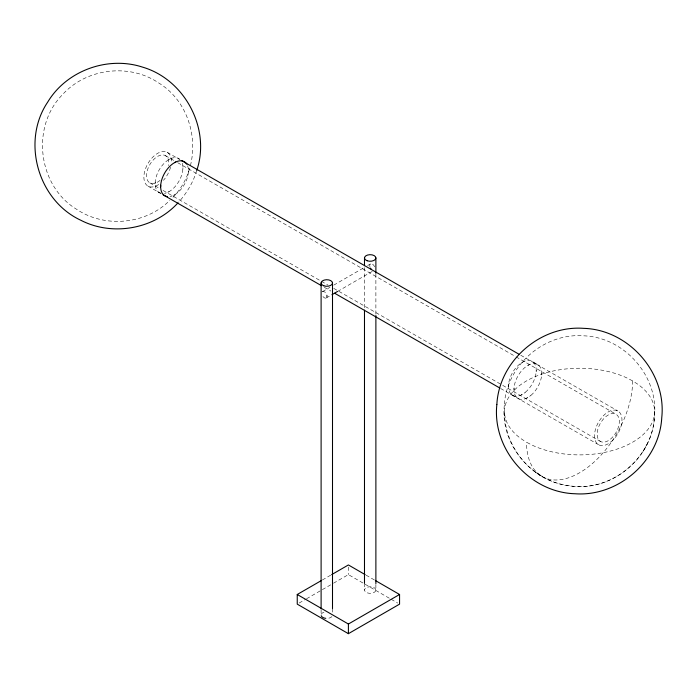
<?xml version="1.0" encoding="UTF-8"?>
<svg xmlns="http://www.w3.org/2000/svg" width="697" height="697" viewBox="0 0 697 697"><rect width="100%" height="100%" fill="white"/><g stroke="black" fill="none" stroke-linecap="round" stroke-linejoin="round"><path stroke-width="0.52" stroke-dasharray="3.48 2.61" d="M182.936 167.75L182.884 169.075M188.443 170.913L188.39 172.142M536.22 370.395L536.159 371.806M541.717 373.557L541.656 374.96M654.614 411.57C655.799 456.247 610.894 494.443 566.966 485.33C531.802 480.224 504.018 446.986 504.532 411.57M155.196 182.074L155.143 183.677M508.531 384.84L508.479 386.443M514.038 387.994L513.985 389.597M196.772 170.416C193.252 182.292 186.735 193.121 178.537 202.357M643.087 451.447L647.801 442.726M172.995 197.268C204.491 165.067 197.199 106.362 158.716 82.96C129.18 62.878 86.027 68.323 62.233 94.923C30.738 127.133 38.039 185.838 76.513 209.239C104.742 228.337 145.795 224.556 169.833 200.318M522.419 394.336L521.095 395.033M527.838 397.534L526.592 398.187M169.162 191.614L167.829 192.311M174.659 194.768L173.326 195.465M322.484 291.625L330.012 287.277M333.776 285.108L363.878 267.726M367.641 265.548L370.464 263.919M326.292 297.959L330.997 295.24M337.575 291.442L372.39 271.342M322.363 579.991L330.726 575.156M299.109 603.062L305.617 599.307M306.549 598.767L321.43 590.176M322.363 589.636L332.591 583.729M333.523 583.197L348.404 574.607L390.259 598.767M522.384 362.248L523.604 361.612M527.882 365.411L529.101 364.766M169.031 159.474L170.251 158.838M526.923 442.438L531.445 444.808A75.041 43.327 0 0 0 632.632 442.203A75.041 43.327 0 0 0 637.145 383.786L632.798 381.024M632.484 380.85L627.692 378.323A75.041 43.327 0 0 0 526.505 380.928A75.041 43.327 0 0 0 521.992 439.345L526.157 441.994M532.996 361.9L538.502 365.054M167.245 152.373L179.504 159.404M520.764 355.243L617.864 410.96M165.389 155.623L173.875 160.493M177.648 162.662L515.135 356.333M516.076 356.873L616.009 414.218M149.864 182.875L159.291 188.286M163.063 190.455L320.498 280.795M321.439 281.335L328.034 285.125M333.697 288.375L600.483 441.471M158.393 192.006L160.232 193.052M511.694 394.746L517.2 397.9M148.008 186.134L161.207 193.705M324.297 287.303L330.901 291.085M500.585 388.464L598.627 444.73M366.073 575.156L374.446 579.991M391.191 599.307L397.699 603.062M504.628 413.783L504.715 415.891M375.883 274.174L375.883 314.695M375.883 584.487L375.883 590.167A5.698 3.293 0 0 1 367.162 592.842A5.698 3.293 0 0 1 367.511 587.144A5.698 3.293 0 0 1 375.883 590.167M364.487 267.648L364.487 308.17M364.487 583.406L364.487 590.176M348.404 567.097L348.404 574.607M332.504 608.673L332.504 613.029M321.108 609.535L321.108 614.127M370.212 267.552A3.694 2.135 60 0 1 370.97 263.736A3.694 2.135 60 0 1 374.62 266.864M325.865 298.133A3.694 2.135 60 0 1 322.345 295.493M322.363 291.712A3.694 2.135 60 0 1 326.64 294.57M331.903 616.566A5.698 3.293 0 0 1 326.605 618.387M321.282 614.284A5.698 3.293 0 0 1 324.253 612.149M187.606 165.781A19.629 11.396 -60.2 0 1 184.444 184.383A19.629 11.396 -60.2 0 1 169.99 196.545M160.354 193.104A19.629 11.396 -60.2 0 1 159.325 169.615A19.629 11.396 -60.2 0 1 180.07 159.482M182.3 163.176A19.629 11.396 -60.2 0 1 178.728 181.595A19.629 11.396 -60.2 0 1 164.492 193.391M158.742 184.47A19.429 11.248 -60.2 0 1 143.896 177.674A19.429 11.248 -60.2 0 1 157.818 153.235A19.429 11.248 -60.2 0 1 171.34 162.357M170.547 167.254A19.429 11.248 -60.2 0 1 163.464 180.314M160.092 180.357A15.682 9.078 -60.2 0 1 146.57 176.637A15.682 9.078 -60.2 0 1 158.306 156.041A15.682 9.078 -60.2 0 1 168.491 165.625M632.632 380.928A75.041 43.327 -60 0 1 579.573 472.766A75.041 43.327 -60 0 1 526.505 442.203M504.323 405.175C499.915 445.967 534.494 485.182 575.408 486.358C614.806 489.311 652.409 456.552 654.439 416.998C658.848 376.206 624.268 336.991 583.354 335.815C543.956 332.87 506.353 365.62 504.323 405.175M542.763 476.879L535.252 471.956L542.763 476.879M525.39 392.237A19.629 11.344 -60.1 0 0 532.543 361.56A19.629 11.344 -60.1 0 0 509.106 381.172A19.629 11.344 -60.1 0 0 525.39 392.237M530.887 395.391A19.629 11.335 -60.1 0 0 538.049 364.723A19.629 11.335 -60.1 0 0 514.613 384.335A19.629 11.335 -60.1 0 0 530.887 395.391M610.981 441.872A19.429 11.248 -60.2 0 0 618.535 411.396A19.429 11.248 -60.2 0 0 595.221 430.267A19.429 11.248 -60.2 0 0 610.981 441.872M610.45 439.162A15.682 9.078 -60.2 0 0 616.549 414.567A15.682 9.078 -60.2 0 0 597.73 429.796A15.682 9.078 -60.2 0 0 610.45 439.162"/><path stroke-width="1.05" d="M160.702 185.228L160.65 186.84M196.772 170.416C210.903 128.553 184.635 79.266 142.327 67.051C107.599 55.777 66.503 70.693 47.692 102.119C21.215 141.282 37.934 200.266 80.652 220.174C112.226 236.571 153.776 229.243 177.84 203.027M331.938 294.7L337.575 291.442M375.378 580.531L399.564 594.489L399.564 604.142L348.404 633.678L297.244 604.142L297.244 594.489L321.43 580.531M331.659 574.624L348.404 564.953L365.15 574.624M297.244 594.489L348.404 624.024L399.564 594.489M174.538 162.636L175.757 162M181.386 160.484L518.873 354.154M163.089 194.794L321.465 285.674M334.665 293.254L499.644 387.924M375.883 257.838L375.883 273.32M375.883 315.549L375.883 583.633M364.487 257.846L364.487 265.705M364.487 310.113L364.487 583.406M348.404 624.024L348.404 633.678M332.504 282.886L332.504 608.673M321.108 282.886L321.108 608.681M371.527 269.46A3.694 2.135 60 0 1 370.865 268.685M326.867 295.284A3.694 2.135 60 0 1 326.858 297.183M325.795 618.335A5.698 3.293 0 0 1 321.195 615.678M167.533 196.632A19.629 11.396 -60.2 0 1 164.971 172.534A19.629 11.396 -60.2 0 1 186.874 164.274M496.848 404.548C492.004 449.365 529.999 492.448 574.947 493.746C618.23 496.978 659.536 460.996 661.767 417.538C666.611 372.721 628.624 329.646 583.677 328.348C540.393 325.107 499.078 361.098 496.848 404.548M367.162 260.756A5.698 3.293 0 0 0 375.883 258.073A5.698 3.293 0 0 0 367.511 255.058A5.698 3.293 0 0 0 367.162 260.756M323.783 285.796A5.698 3.293 0 0 0 332.504 283.121A5.698 3.293 0 0 0 324.131 280.098A5.698 3.293 0 0 0 323.783 285.796"/></g></svg>
